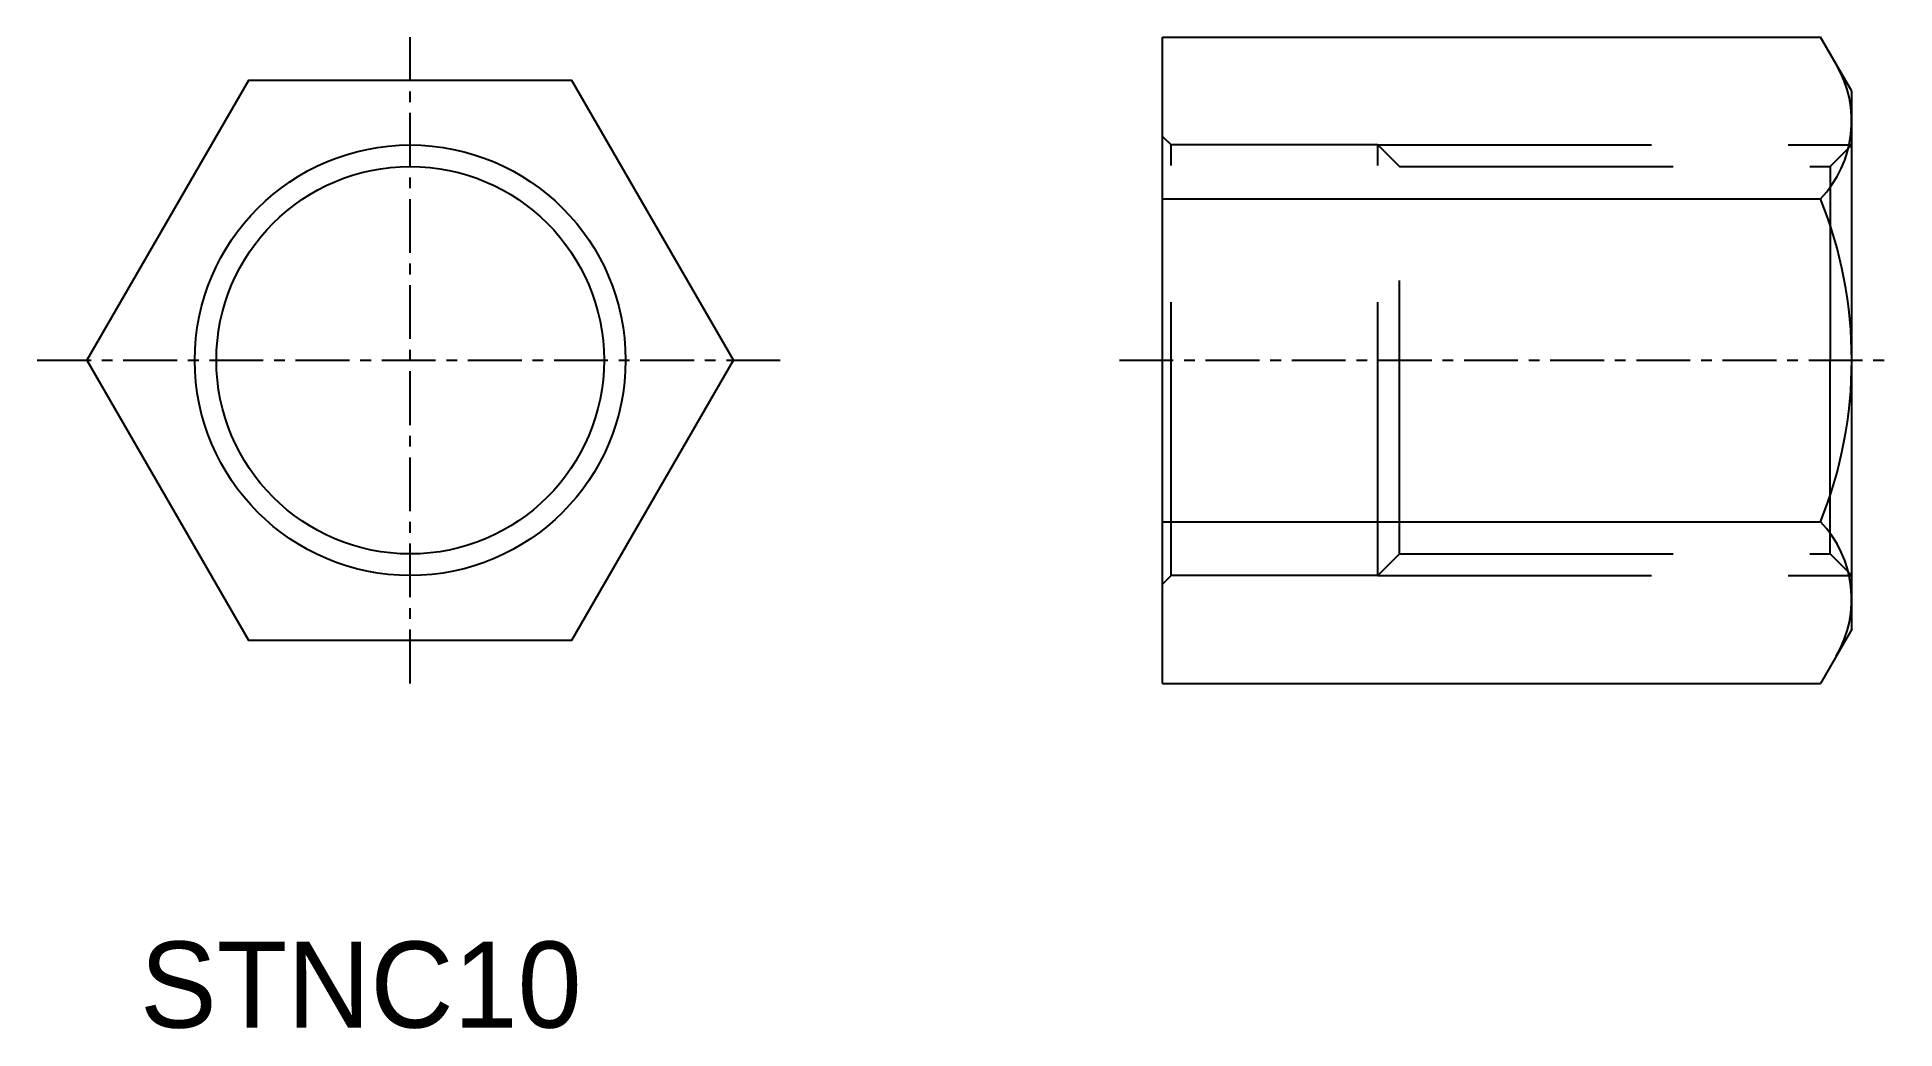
# Model space of a CAD drawing. Extents: x 11.3 to 54.4, y 12.2 to 35.3.
import ezdxf

# ---------------------------------------------------------------- set-up
doc = ezdxf.new("R2010")
doc.units = 0
doc.linetypes.add('CENTER', pattern=[2, 1.25, -0.25, 0.25, -0.25])
doc.linetypes.add('HIDDEN', pattern=[9.525, 6.35, -3.175])
doc.layers.get('0').update_dxf_attribs({"linetype": 'CONTINUOUS'})
doc.layers.add('18-1-HID', color=4, linetype='HIDDEN')
doc.layers.add('CENTER', color=1, linetype='CENTER')

msp = doc.modelspace()

# ---------------------------------------------------------------- linework, layer by layer
at = {"color": 7, "linetype": 'CONTINUOUS'}
for p, q in [((37.378, 20.257), (37.378, 35.269)), ((37.378, 35.269), (52.653, 35.269)), ((53.378, 34.013), (52.653, 35.269)), ((53.378, 21.513), (53.378, 34.013)), ((37.378, 31.516), (52.653, 31.516)), ((37.378, 24.01), (52.653, 24.01)), ((53.378, 21.513), (52.653, 20.257)), ((37.378, 20.257), (52.653, 20.257))]:
    msp.add_line(p, q, dxfattribs=at)
for radius in [5, 4.5]:
    msp.add_circle((19.912, 27.763), radius, dxfattribs=at)
for centre, radius, start, end in [((50.767, 33.318), 2.609, 316.2979, 30.4705), ((43.301, 27.763), 10.077, 338.1345, 21.8655), ((50.767, 22.208), 2.609, 329.5295, 43.7021)]:
    msp.add_arc(centre, radius, start, end, dxfattribs=at)
at = {"layer": '18-1-HID', "color": 4, "linetype": 'HIDDEN'}
for p, q in [((37.378, 32.963), (37.578, 32.763)), ((42.378, 32.763), (37.578, 32.763)), ((37.578, 22.763), (37.578, 32.763)), ((42.378, 32.763), (53.378, 32.763)), ((42.378, 22.763), (42.378, 32.763)), ((42.378, 32.763), (42.878, 32.263)), ((52.878, 32.263), (53.378, 32.763)), ((42.878, 32.263), (52.878, 32.263)), ((42.878, 23.263), (42.878, 32.263)), ((52.878, 32.263), (52.878, 27.763)), ((52.878, 23.263), (52.878, 27.763)), ((42.378, 22.763), (42.878, 23.263)), ((42.878, 23.263), (52.878, 23.263)), ((52.878, 23.263), (53.378, 22.763)), ((37.378, 22.563), (37.578, 22.763)), ((42.378, 22.763), (37.578, 22.763)), ((42.378, 22.763), (53.378, 22.763))]:
    msp.add_line(p, q, dxfattribs=at)
at = {"layer": '18-1-HID', "color": 7, "linetype": 'CONTINUOUS'}
msp.add_lwpolyline([(23.665, 21.263), (27.418, 27.763), (23.665, 34.263), (16.159, 34.263), (12.406, 27.763), (16.159, 21.263)], close=True, dxfattribs=at)
at = {"layer": 'CENTER', "color": 1, "linetype": 'CENTER'}
for p, q in [((19.912, 20.257), (19.912, 35.269)), ((11.252, 27.763), (28.572, 27.763)), ((36.378, 27.763), (54.378, 27.763))]:
    msp.add_line(p, q, dxfattribs=at)

# ---------------------------------------------------------------- texts
at = {"color": 7, "linetype": 'CONTINUOUS'}
msp.add_text('STNC10', height=2, dxfattribs=at).set_placement((13.638, 12.26))

doc.saveas('drawing.dxf')
